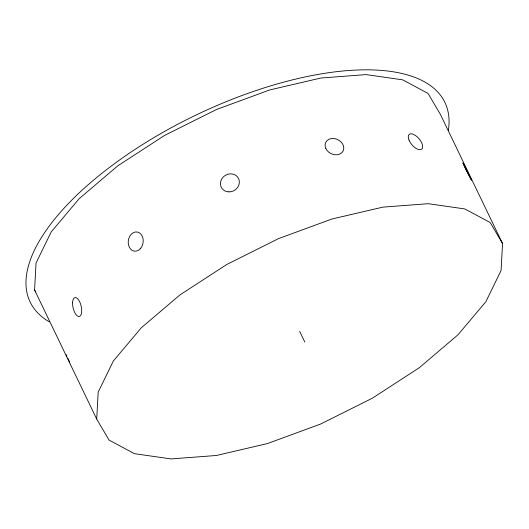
<?xml version="1.0" encoding="UTF-8"?>
<svg xmlns="http://www.w3.org/2000/svg" width="529" height="529" viewBox="0 0 529 529"><rect width="100%" height="100%" fill="white"/><g stroke="black" fill="none" stroke-linecap="round" stroke-linejoin="round"><path stroke-width="0.79" d="M34.583 289.991L36.051 263.006L51.247 231.874L79.138 198.725L117.815 165.815L164.658 135.384L216.46 109.51L269.697 89.956L320.739 78.047L366.108 74.602L402.714 79.853L428.06 93.441L440.426 114.449L502.55 243.538L501.082 270.524L485.886 301.649L457.995 334.797L419.312 367.708L372.476 398.139L320.673 424.013L267.436 443.573L216.394 455.482L171.026 458.927L134.419 453.67L109.067 440.082L96.708 419.08L34.583 289.991L35.727 291.935M96.708 419.08L98.176 392.095L113.371 360.97L141.263 327.821L179.946 294.911L226.782 264.48L278.585 238.599L331.822 219.046L382.864 207.137L428.239 203.691L464.839 208.942L490.191 222.53L502.55 243.538M68.843 360.342L69.689 362.034M67.785 358.173L68.492 359.621M299.632 331.306L304.81 342.065M66.158 354.681L66.872 356.242M49.23 321.844A230.135 96.529 -25.7 0 1 196.431 114.859A230.135 96.529 -25.7 0 1 448.347 130.531M462.948 163.044L466.175 170.298L471.491 180.204L462.948 163.044M140.165 248.881A9.681 7.452 -81.8 0 0 138.724 232.469A9.681 7.452 -81.8 0 0 128.263 243.34A9.681 7.452 -81.8 0 0 140.165 248.881M72.566 302.76A9.681 4.126 76.9 0 0 79.171 316.474A9.681 4.126 76.9 0 0 79.681 301.814A9.681 4.126 76.9 0 0 72.566 302.76M228.865 191.882A9.681 8.781 -30.5 0 0 238.553 178.537A9.681 8.781 -30.5 0 0 222.266 178.167A9.681 8.781 -30.5 0 0 228.865 191.882M325.904 148.636A9.681 7.763 26 0 0 341.999 152.504A9.681 7.763 26 0 0 335.399 138.79A9.681 7.763 26 0 0 325.904 148.636M409.036 140.165A9.681 4.655 49.6 0 0 421.494 149.33A9.681 4.655 49.6 0 0 415.9 135.814A9.681 4.655 49.6 0 0 409.036 140.165"/></g></svg>
